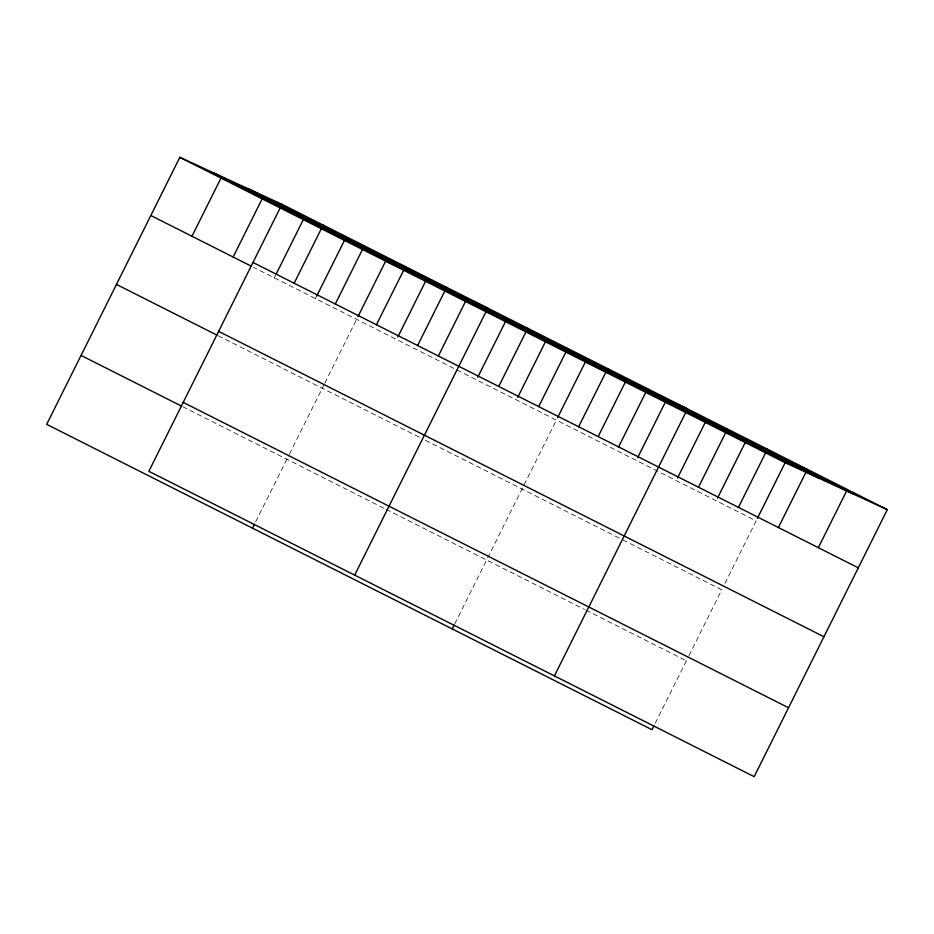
<?xml version="1.0" encoding="UTF-8"?>
<svg xmlns="http://www.w3.org/2000/svg" width="934" height="934" viewBox="0 0 934 934"><rect width="100%" height="100%" fill="white"/><g stroke="black" fill="none" stroke-linecap="round" stroke-linejoin="round"><path stroke-width="0.7" stroke-dasharray="4.67 3.5" d="M274.304 277.807L275.588 275.215M315.47 298.565L316.754 295.985M255.683 521.779L288.758 455.442M289.4 454.181L324.18 384.423M324.81 383.138L356.625 319.335M454.8 623.83L556.384 420.102M655.189 723.325L688.265 656.987M688.895 655.726L721.772 589.786L621.25 539.081M724.959 583.411L756.131 520.88L253.721 267.416M218.077 335.691L420.207 437.661M425.367 440.264L619.966 538.428M182.679 406.687L384.808 508.656M386.092 509.31L584.567 609.435M585.851 610.089L686.373 660.793"/><path stroke-width="1.4" d="M281.986 204.289L148.856 471.296L754.17 776.668L887.3 509.66L281.986 204.289L179.83 157.332L46.7 424.34L652.014 729.711L653.917 725.881M191.984 236.279L220.984 178.09M233.138 257.037L262.15 198.86M276.242 273.919L303.305 219.63M294.14 283.236L323.152 225.059M316.754 295.985L344.471 240.388M335.306 303.994L364.307 245.817M252.507 528.165L254.41 524.336M357.92 316.743L385.637 261.158L487.793 308.115L354.663 575.122M376.46 324.763L405.473 266.587M397.861 336.905L425.577 281.309M417.626 345.533L446.639 287.357M438.466 355.761L465.529 301.46M477.764 377.208L505.481 321.623M498.744 386.442L527.745 328.266M517.716 397.37L545.433 341.774M538.684 406.605L567.697 348.429M452.254 628.932L454.169 625.115M557.668 417.521L585.385 361.925L687.552 408.894L554.422 675.901M578.636 426.756L607.649 368.58M598.262 436.376L625.336 382.088M618.588 446.907L647.601 388.731M637.572 457.823L665.288 402.239M677.524 477.986L705.24 422.39M698.492 487.221L727.493 429.045M717.475 498.137L745.192 442.541M738.444 507.372L767.444 449.196M757.416 518.288L785.144 462.704L887.3 509.66M778.396 527.523L807.396 469.347M818.347 547.686L847.348 489.509M248.281 188.796L853.583 494.168M213.536 172.825L818.849 478.196M179.83 157.332L785.144 462.704M252.986 262.466L858.299 567.837M150.818 215.509L251.153 266.12M218.626 331.383L823.94 636.755M116.458 284.426L216.793 335.037M183.227 402.391L788.529 707.75M81.06 355.422L181.394 406.045"/></g></svg>
